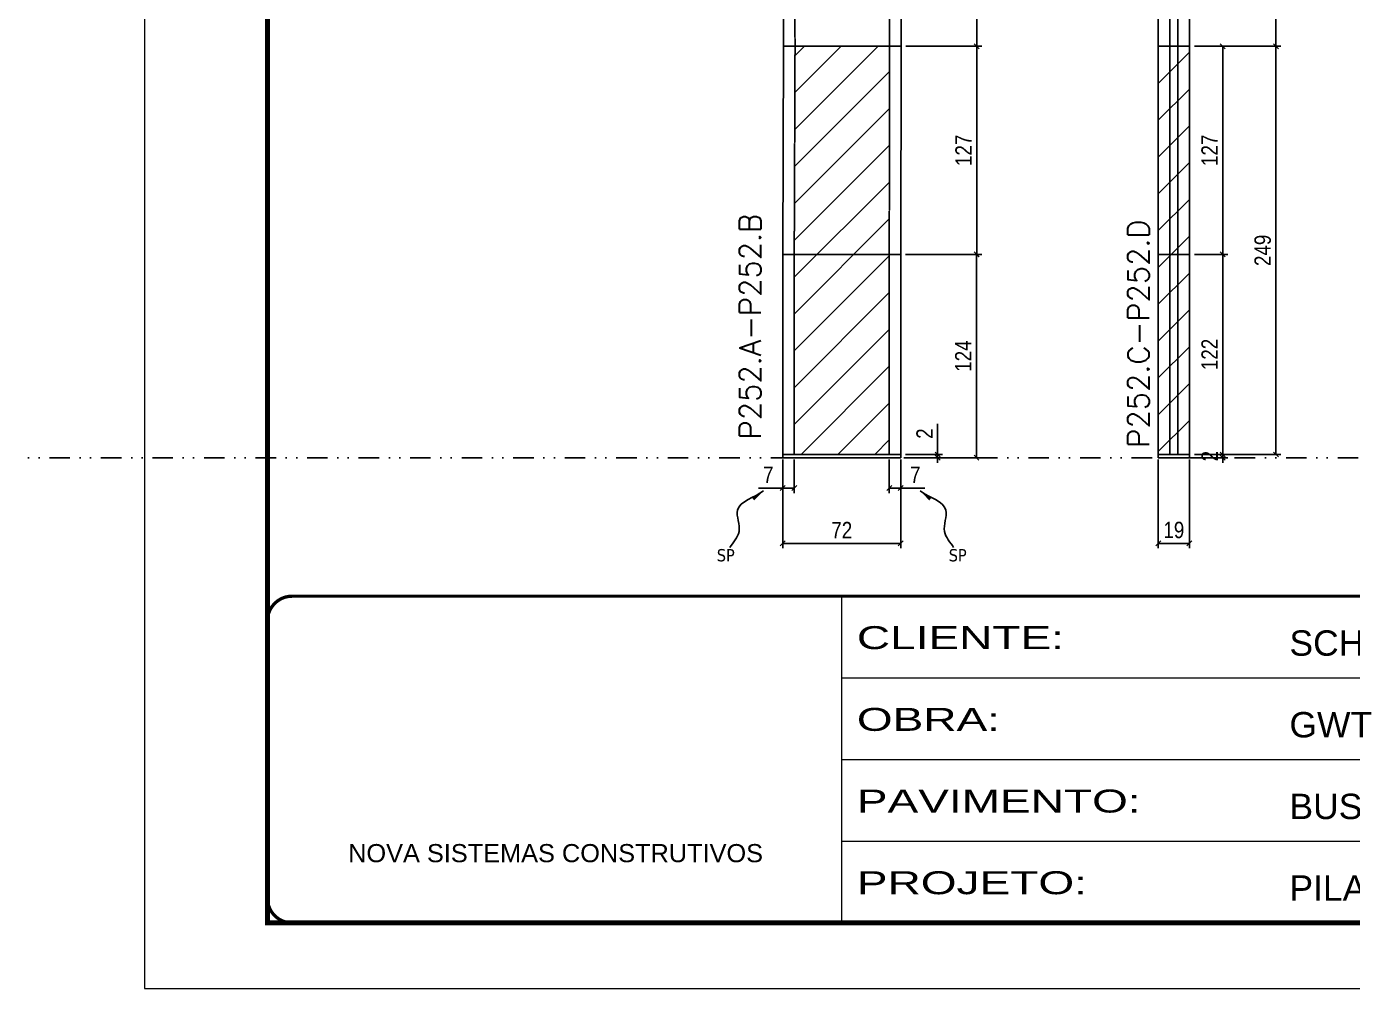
# Model space of a CAD drawing. Extents: x 13379 to 23315, y 867 to 16997.
# Drawn here: x 15912 to 16722, y 8907 to 9494 of the extents above; entities that cross this region are included whole.
import ezdxf

# ---------------------------------------------------------------- set-up
doc = ezdxf.new("R2010")
doc.units = 0
for name, pattern in [('CONTINUO', [0]), ('DASHED', [0.75, 0.5, -0.25]), ('DIVIDE2', [0.625, 0.25, -0.125, 0, -0.125, 0, -0.125]), ('HIDDEN', [0.375, 0.25, -0.125])]:
    doc.linetypes.add(name, pattern=pattern)
for name, color, linetype in [('COTA', 241, 'Continuous'), ('Nível', 160, 'Continuous'), ('Painéis', 200, 'Continuous'), ('SARR_2.2x7', 40, 'Continuous'), ('Sarrafo de Pressão', 42, 'HIDDEN'), ('texto', 7, 'Continuous')]:
    doc.layers.add(name, color=color, linetype=linetype)
for name, color, linetype, lineweight in [('Folhas', 255, 'Continuous', 9), ('Hachura', 251, 'Continuous', 9), ('SARRAFO DE PRESSAO', 251, 'DASHED', 9), ('Texto Seção', 7, 'Continuous', 15)]:
    doc.layers.add(name, color=color, linetype=linetype, lineweight=lineweight)
doc.styles.add('ARIAL', font='arial.ttf')
doc.styles.add('COTA TECNICA', font='techl___.ttf', dxfattribs={"height": 10})
doc.styles.add('COTA TECNICA-50', font='techl___.ttf', dxfattribs={"height": 10})
doc.styles.add('REGUA-120', font='ROMANS.shx', dxfattribs={"height": 15})
doc.styles.get("Standard").update_dxf_attribs({"font": 'arial.ttf'})
doc.styles.add('Tecnologia', font='')
doc.styles.get('Tecnologia').set_extended_font_data('Forgotten Futurist')
doc.dimstyles.new('COTA PAINEL-50', dxfattribs={"dimtxt": 10, "dimasz": 3, "dimexe": 3, "dimexo": 3, "dimgap": 3, "dimtad": 1, "dimdec": 1, "dimzin": 12, "dimdsep": 46, "dimtxsty": 'COTA TECNICA-50', "dimblk1": 'OBLIQUE', "dimblk2": 'OBLIQUE', "dimsah": 1, "dimcen": 0.9, "dimclrd": 4, "dimclre": 4, "dimclrt": 240, "dimadec": 1, "dimazin": 3, "dimtfac": 1, "dimtdec": 1, "dimtmove": 0, "dimatfit": 3, "dimfxl": 1, "dimtolj": 1, "dimtzin": 12, "dimarcsym": 0})
doc.dimstyles.new('PAINEL', dxfattribs={"dimtxt": 10, "dimasz": 3, "dimexe": 3, "dimexo": 3, "dimgap": 3, "dimtad": 1, "dimdec": 1, "dimzin": 12, "dimdsep": 46, "dimtxsty": 'COTA TECNICA', "dimblk1": 'OBLIQUE', "dimblk2": 'OBLIQUE', "dimsah": 1, "dimcen": 0.9, "dimclrd": 4, "dimclre": 4, "dimclrt": 240, "dimadec": 1, "dimazin": 3, "dimtfac": 1, "dimtdec": 1, "dimtmove": 0, "dimatfit": 3, "dimfxl": 1, "dimtolj": 1, "dimtzin": 12, "dimarcsym": 0})
doc.dimstyles.get("Standard").update_dxf_attribs({"dimtxt": 0.18, "dimasz": 0.18, "dimexe": 0.18, "dimexo": 0.0625, "dimgap": 0.09, "dimtad": 0, "dimtih": 1, "dimtoh": 1, "dimdec": 4, "dimzin": 0, "dimdsep": 46, "dimtxsty": 'Standard', "dimcen": 0.09, "dimadec": 0, "dimazin": 0, "dimtfac": 1, "dimtdec": 4, "dimtofl": 0, "dimtmove": 0, "dimatfit": 3, "dimfxl": 1, "dimtolj": 1, "dimtzin": 0, "dimarcsym": 0})

# ---------------------------------------------------------------- blocks, each defined once
blk = doc.blocks.new('9999999999')
at = {"color": 30, "linetype": 'CONTINUO'}
for p, q in [((98564.56, 34230.21), (98564.56, 34429.45)), ((98564.56, 34379.64), (99583.98, 34379.64)), ((98564.56, 34329.83), (99487.98, 34329.83)), ((98564.56, 34280.02), (99487.98, 34280.02))]:
    blk.add_line(p, q, dxfattribs=at)
at = {"color": 30, "linetype": 'CONTINUO', "const_width": 2}
blk.add_lwpolyline([(99583.98, 34230.21), (99583.98, 34414.45, 0.414214), (99568.98, 34429.45), (98228.98, 34429.45, 0.414214), (98213.98, 34414.45), (98213.98, 34245.21, 0.414214), (98228.98, 34230.21), (99583.98, 34230.21)], format="xyb", dxfattribs=at)
at = {"layer": 'Folhas'}
blk.add_lwpolyline([(98138.98, 34190.21), (99623.98, 34190.21), (99623.98, 35240.21), (98138.98, 35240.21)], close=True, dxfattribs=at)
at = {"layer": 'Folhas', "color": 30, "const_width": 3}
blk.add_lwpolyline([(98213.98, 34230.21), (99583.98, 34230.21), (99583.98, 35200.21), (98213.98, 35200.21)], close=True, dxfattribs=at)
at = {"color": 7, "linetype": 'Continuous', "ltscale": 5, "style": 'ARIAL'}
for s, height, p in [('SCHWARTZ', 15.483, (98837.68, 34393.13)), ('GWT', 15.483, (98837.68, 34343.32)), ('BUSINESS CENTER E LAZER', 15.4829, (98837.68, 34293.51)), ('NOVA SISTEMAS CONSTRUTIVOS', 11.0592, (98263.19, 34267.21)), ('PILARES', 15.483, (98837.68, 34243.7))]:
    blk.add_text(s, height=height, dxfattribs=at).set_placement(p)
at = {"layer": 'Folhas', "color": 7, "style": 'Tecnologia', "width": 1.5}
for s, p in [('CLIENTE:', (98573.65, 34397.17)), ('OBRA:', (98573.65, 34347.31)), ('PAVIMENTO:', (98573.65, 34297.5)), ('PROJETO:', (98573.65, 34247.69))]:
    blk.add_text(s, height=14, dxfattribs=at).set_placement(p)
blk = doc.blocks.new('_Oblique')
at = {"color": 0, "linetype": 'ByBlock', "lineweight": -2}
blk.add_line((-0.5, -0.5), (0.5, 0.5), dxfattribs=at)
blk = doc.blocks.new('*D831')
at = {"layer": 'COTA', "color": 4, "lineweight": -2, "transparency": 16777216}
for p, q in [((16373.96, 9229.72), (16373.96, 9175.54)), ((16445.96, 9229.72), (16445.96, 9175.54)), ((16373.96, 9178.54), (16445.96, 9178.54))]:
    blk.add_line(p, q, dxfattribs=at)
at = {"layer": 'Defpoints', "color": 0, "transparency": 16777216}
for p in [(16373.96, 9232.72), (16445.96, 9232.72), (16445.96, 9178.54)]:
    blk.add_point(p, dxfattribs=at)
at = {"layer": 'COTA', "color": 4, "lineweight": -2, "transparency": 16777216, "xscale": 3, "yscale": 3, "zscale": 3, "rotation": 180}
blk.add_blockref('_Oblique', (16373.96, 9178.54), dxfattribs=at)
at = {"layer": 'COTA', "color": 4, "lineweight": -2, "transparency": 16777216, "xscale": 3, "yscale": 3, "zscale": 3}
blk.add_blockref('_Oblique', (16445.96, 9178.54), dxfattribs=at)
at = {"layer": 'COTA', "color": 240, "transparency": 16777216, "insert": (16409.96, 9186.62), "char_height": 10, "attachment_point": 5, "style": 'COTA TECNICA'}
blk.add_mtext('\\A1;72', dxfattribs=at)
blk = doc.blocks.new('*D832')
at = {"layer": 'COTA', "color": 4, "lineweight": -2, "transparency": 16777216}
for p, q in [((16448.96, 9354.72), (16495.2, 9354.72)), ((16492.2, 9230.72), (16492.2, 9354.72)), ((16448.96, 9230.72), (16495.2, 9230.72))]:
    blk.add_line(p, q, dxfattribs=at)
at = {"layer": 'Defpoints', "color": 0, "transparency": 16777216}
for p in [(16445.96, 9354.72), (16492.2, 9354.72), (16445.96, 9230.72)]:
    blk.add_point(p, dxfattribs=at)
at = {"layer": 'COTA', "color": 4, "lineweight": -2, "transparency": 16777216, "xscale": 3, "yscale": 3, "zscale": 3}
for p, rotation in [((16492.2, 9354.72), 90), ((16492.2, 9230.72), 270)]:
    blk.add_blockref('_Oblique', p, dxfattribs=dict(at, rotation=rotation))
at = {"layer": 'COTA', "color": 240, "transparency": 16777216, "insert": (16484.12, 9292.72), "char_height": 10, "attachment_point": 5, "rotation": 90, "style": 'COTA TECNICA-50'}
blk.add_mtext('\\A1;124', dxfattribs=at)
blk = doc.blocks.new('*D833')
at = {"layer": 'COTA', "color": 4, "lineweight": -2, "transparency": 16777216}
for p, q in [((16468.48, 9232.72), (16468.48, 9251.52)), ((16448.96, 9232.72), (16471.48, 9232.72)), ((16448.96, 9230.72), (16471.48, 9230.72)), ((16468.48, 9230.72), (16468.48, 9232.72)), ((16468.48, 9230.72), (16468.48, 9227.72))]:
    blk.add_line(p, q, dxfattribs=at)
at = {"layer": 'Defpoints', "color": 0, "transparency": 16777216}
for p in [(16445.96, 9232.72), (16445.96, 9230.72), (16468.48, 9230.72)]:
    blk.add_point(p, dxfattribs=at)
at = {"layer": 'COTA', "color": 4, "lineweight": -2, "transparency": 16777216, "xscale": 3, "yscale": 3, "zscale": 3}
for p, rotation in [((16468.48, 9232.72), 270), ((16468.48, 9230.72), 90)]:
    blk.add_blockref('_Oblique', p, dxfattribs=dict(at, rotation=rotation))
at = {"layer": 'COTA', "color": 240, "transparency": 16777216, "insert": (16460.48, 9245.47), "char_height": 10, "attachment_point": 5, "rotation": 90, "style": 'COTA TECNICA-50'}
blk.add_mtext('\\A1;2', dxfattribs=at)
blk = doc.blocks.new('*D834')
at = {"layer": 'COTA', "color": 4, "lineweight": -2, "transparency": 16777216}
for p, q in [((16373.96, 9227.72), (16373.96, 9209.21)), ((16380.96, 9229.72), (16380.96, 9209.21)), ((16373.96, 9212.21), (16359.23, 9212.21)), ((16380.96, 9212.21), (16373.96, 9212.21))]:
    blk.add_line(p, q, dxfattribs=at)
at = {"layer": 'Defpoints', "color": 0, "transparency": 16777216}
for p in [(16373.96, 9230.72), (16380.96, 9232.72), (16373.96, 9212.21)]:
    blk.add_point(p, dxfattribs=at)
at = {"layer": 'COTA', "color": 4, "lineweight": -2, "transparency": 16777216, "xscale": 3, "yscale": 3, "zscale": 3, "rotation": 180}
blk.add_blockref('_Oblique', (16373.96, 9212.21), dxfattribs=at)
at = {"layer": 'COTA', "color": 4, "lineweight": -2, "transparency": 16777216, "xscale": 3, "yscale": 3, "zscale": 3}
blk.add_blockref('_Oblique', (16380.96, 9212.21), dxfattribs=at)
at = {"layer": 'COTA', "color": 240, "transparency": 16777216, "insert": (16365.09, 9220.28), "char_height": 10, "attachment_point": 5, "style": 'COTA TECNICA-50'}
blk.add_mtext('\\A1;7', dxfattribs=at)
blk = doc.blocks.new('*D835')
at = {"layer": 'COTA', "color": 4, "lineweight": -2, "transparency": 16777216}
for p, q in [((16438.96, 9229.72), (16438.96, 9209.21)), ((16445.96, 9227.72), (16445.96, 9209.21)), ((16438.96, 9212.21), (16445.96, 9212.21)), ((16445.96, 9212.21), (16460.69, 9212.21))]:
    blk.add_line(p, q, dxfattribs=at)
at = {"layer": 'Defpoints', "color": 0, "transparency": 16777216}
for p in [(16438.96, 9232.72), (16445.96, 9230.72), (16445.96, 9212.21)]:
    blk.add_point(p, dxfattribs=at)
at = {"layer": 'COTA', "color": 4, "lineweight": -2, "transparency": 16777216, "xscale": 3, "yscale": 3, "zscale": 3, "rotation": 180}
blk.add_blockref('_Oblique', (16438.96, 9212.21), dxfattribs=at)
at = {"layer": 'COTA', "color": 4, "lineweight": -2, "transparency": 16777216, "xscale": 3, "yscale": 3, "zscale": 3}
blk.add_blockref('_Oblique', (16445.96, 9212.21), dxfattribs=at)
at = {"layer": 'COTA', "color": 240, "transparency": 16777216, "insert": (16454.82, 9220.28), "char_height": 10, "attachment_point": 5, "style": 'COTA TECNICA-50'}
blk.add_mtext('\\A1;7', dxfattribs=at)
blk = doc.blocks.new('*D842')
at = {"layer": 'COTA', "color": 4, "linetype": 'ByBlock', "lineweight": -2, "transparency": 16777216}
for p, q in [((16449.12, 9481.72), (16495.36, 9481.72)), ((16492.36, 9354.72), (16492.36, 9481.72)), ((16448.96, 9354.72), (16495.36, 9354.72))]:
    blk.add_line(p, q, dxfattribs=at)
at = {"layer": 'Defpoints', "color": 0, "linetype": 'ByBlock', "transparency": 16777216}
for p in [(16446.12, 9481.72), (16492.36, 9481.72), (16445.96, 9354.72)]:
    blk.add_point(p, dxfattribs=at)
at = {"layer": 'COTA', "color": 4, "linetype": 'ByBlock', "lineweight": -2, "transparency": 16777216, "xscale": 3, "yscale": 3, "zscale": 3}
for p, rotation in [((16492.36, 9481.72), 90), ((16492.36, 9354.72), 270)]:
    blk.add_blockref('_Oblique', p, dxfattribs=dict(at, rotation=rotation))
at = {"layer": 'COTA', "color": 240, "linetype": 'ByBlock', "transparency": 16777216, "insert": (16484.28, 9418.22), "char_height": 10, "attachment_point": 5, "rotation": 90, "style": 'COTA TECNICA'}
blk.add_mtext('\\A1;127', dxfattribs=at)
blk = doc.blocks.new('*D837')
at = {"layer": 'COTA', "color": 4, "lineweight": -2, "transparency": 16777216}
for p, q in [((16603.15, 9229.72), (16603.15, 9175.54)), ((16622.15, 9229.72), (16622.15, 9175.54)), ((16603.15, 9178.54), (16622.15, 9178.54))]:
    blk.add_line(p, q, dxfattribs=at)
at = {"layer": 'Defpoints', "color": 0, "transparency": 16777216}
for p in [(16603.15, 9232.72), (16622.15, 9232.72), (16622.15, 9178.54)]:
    blk.add_point(p, dxfattribs=at)
at = {"layer": 'COTA', "color": 4, "lineweight": -2, "transparency": 16777216, "xscale": 3, "yscale": 3, "zscale": 3, "rotation": 180}
blk.add_blockref('_Oblique', (16603.15, 9178.54), dxfattribs=at)
at = {"layer": 'COTA', "color": 4, "lineweight": -2, "transparency": 16777216, "xscale": 3, "yscale": 3, "zscale": 3}
blk.add_blockref('_Oblique', (16622.15, 9178.54), dxfattribs=at)
at = {"layer": 'COTA', "color": 240, "transparency": 16777216, "insert": (16612.65, 9186.63), "char_height": 10, "attachment_point": 5, "style": 'COTA TECNICA'}
blk.add_mtext('\\A1;19', dxfattribs=at)
blk = doc.blocks.new('*D838')
at = {"layer": 'COTA', "color": 4, "lineweight": -2, "transparency": 16777216}
for p, q in [((16642.5, 9232.72), (16642.5, 9235.72)), ((16625.15, 9232.72), (16645.5, 9232.72)), ((16625.15, 9230.72), (16645.5, 9230.72)), ((16642.5, 9230.72), (16642.5, 9232.72)), ((16642.5, 9230.72), (16642.5, 9227.72))]:
    blk.add_line(p, q, dxfattribs=at)
at = {"layer": 'Defpoints', "color": 0, "transparency": 16777216}
for p in [(16622.15, 9232.72), (16622.15, 9230.72), (16642.5, 9232.72)]:
    blk.add_point(p, dxfattribs=at)
at = {"layer": 'COTA', "color": 4, "lineweight": -2, "transparency": 16777216, "xscale": 3, "yscale": 3, "zscale": 3}
for p, rotation in [((16642.5, 9232.72), 270), ((16642.5, 9230.72), 90)]:
    blk.add_blockref('_Oblique', p, dxfattribs=dict(at, rotation=rotation))
at = {"layer": 'COTA', "color": 240, "transparency": 16777216, "insert": (16634.5, 9231.72), "char_height": 10, "attachment_point": 5, "rotation": 90, "style": 'COTA TECNICA-50'}
blk.add_mtext('\\A1;2', dxfattribs=at)
blk = doc.blocks.new('*D844')
at = {"layer": 'COTA', "color": 4, "linetype": 'ByBlock', "lineweight": -2, "transparency": 16777216}
for p, q in [((16625.15, 9481.72), (16677.98, 9481.72)), ((16674.98, 9232.72), (16674.98, 9481.72)), ((16625.15, 9232.72), (16677.98, 9232.72))]:
    blk.add_line(p, q, dxfattribs=at)
at = {"layer": 'Defpoints', "color": 0, "linetype": 'ByBlock', "transparency": 16777216}
for p in [(16622.15, 9481.72), (16674.98, 9481.72), (16622.15, 9232.72)]:
    blk.add_point(p, dxfattribs=at)
at = {"layer": 'COTA', "color": 4, "linetype": 'ByBlock', "lineweight": -2, "transparency": 16777216, "xscale": 3, "yscale": 3, "zscale": 3}
for p, rotation in [((16674.98, 9481.72), 90), ((16674.98, 9232.72), 270)]:
    blk.add_blockref('_Oblique', p, dxfattribs=dict(at, rotation=rotation))
at = {"layer": 'COTA', "color": 240, "linetype": 'ByBlock', "transparency": 16777216, "insert": (16666.88, 9357.22), "char_height": 10, "attachment_point": 5, "rotation": 90, "style": 'COTA TECNICA'}
blk.add_mtext('\\A1;249', dxfattribs=at)
blk = doc.blocks.new('*D845')
at = {"layer": 'COTA', "color": 4, "linetype": 'ByBlock', "lineweight": -2, "transparency": 16777216}
for p, q in [((16625.15, 9354.72), (16645.5, 9354.72)), ((16642.5, 9232.72), (16642.5, 9354.72)), ((16625.15, 9232.72), (16645.5, 9232.72))]:
    blk.add_line(p, q, dxfattribs=at)
at = {"layer": 'Defpoints', "color": 0, "linetype": 'ByBlock', "transparency": 16777216}
for p in [(16622.15, 9354.72), (16642.5, 9354.72), (16622.15, 9232.72)]:
    blk.add_point(p, dxfattribs=at)
at = {"layer": 'COTA', "color": 4, "linetype": 'ByBlock', "lineweight": -2, "transparency": 16777216, "xscale": 3, "yscale": 3, "zscale": 3}
for p, rotation in [((16642.5, 9354.72), 90), ((16642.5, 9232.72), 270)]:
    blk.add_blockref('_Oblique', p, dxfattribs=dict(at, rotation=rotation))
at = {"layer": 'COTA', "color": 240, "linetype": 'ByBlock', "transparency": 16777216, "insert": (16634.44, 9293.72), "char_height": 10, "attachment_point": 5, "rotation": 90, "style": 'COTA TECNICA'}
blk.add_mtext('\\A1;122', dxfattribs=at)
blk = doc.blocks.new('*D846')
at = {"layer": 'COTA', "color": 4, "linetype": 'ByBlock', "lineweight": -2, "transparency": 16777216}
for p, q in [((16625.15, 9481.72), (16645.5, 9481.72)), ((16642.5, 9354.72), (16642.5, 9481.72)), ((16625.15, 9354.72), (16645.5, 9354.72))]:
    blk.add_line(p, q, dxfattribs=at)
at = {"layer": 'Defpoints', "color": 0, "linetype": 'ByBlock', "transparency": 16777216}
for p in [(16622.15, 9481.72), (16642.5, 9481.72), (16622.15, 9354.72)]:
    blk.add_point(p, dxfattribs=at)
at = {"layer": 'COTA', "color": 4, "linetype": 'ByBlock', "lineweight": -2, "transparency": 16777216, "xscale": 3, "yscale": 3, "zscale": 3}
for p, rotation in [((16642.5, 9481.72), 90), ((16642.5, 9354.72), 270)]:
    blk.add_blockref('_Oblique', p, dxfattribs=dict(at, rotation=rotation))
at = {"layer": 'COTA', "color": 240, "linetype": 'ByBlock', "transparency": 16777216, "insert": (16634.43, 9418.22), "char_height": 10, "attachment_point": 5, "rotation": 90, "style": 'COTA TECNICA'}
blk.add_mtext('\\A1;127', dxfattribs=at)
blk = doc.blocks.new('*D847')
at = {"layer": 'COTA', "color": 4, "lineweight": -2, "transparency": 16777216}
for p, q in [((16449.12, 9692.72), (16495.36, 9692.72)), ((16492.36, 9481.72), (16492.36, 9692.72)), ((16449.12, 9481.72), (16495.36, 9481.72))]:
    blk.add_line(p, q, dxfattribs=at)
at = {"layer": 'Defpoints', "color": 0, "transparency": 16777216}
for p in [(16446.12, 9692.72), (16492.36, 9692.72), (16446.12, 9481.72)]:
    blk.add_point(p, dxfattribs=at)
at = {"layer": 'COTA', "color": 4, "lineweight": -2, "transparency": 16777216, "xscale": 3, "yscale": 3, "zscale": 3}
for p, rotation in [((16492.36, 9692.72), 90), ((16492.36, 9481.72), 270)]:
    blk.add_blockref('_Oblique', p, dxfattribs=dict(at, rotation=rotation))
at = {"layer": 'COTA', "color": 240, "transparency": 16777216, "insert": (16484.3, 9587.22), "char_height": 10, "attachment_point": 5, "rotation": 90, "style": 'COTA TECNICA'}
blk.add_mtext('\\A1;211', dxfattribs=at)
blk = doc.blocks.new('*D848')
at = {"layer": 'COTA', "color": 4, "lineweight": -2, "transparency": 16777216}
for p, q in [((16625.15, 9692.72), (16677.98, 9692.72)), ((16674.98, 9692.72), (16674.98, 9481.72)), ((16625.15, 9481.72), (16677.98, 9481.72))]:
    blk.add_line(p, q, dxfattribs=at)
at = {"layer": 'Defpoints', "color": 0, "transparency": 16777216}
for p in [(16622.15, 9692.72), (16622.15, 9481.72), (16674.98, 9481.72)]:
    blk.add_point(p, dxfattribs=at)
at = {"layer": 'COTA', "color": 4, "lineweight": -2, "transparency": 16777216, "xscale": 3, "yscale": 3, "zscale": 3}
for p, rotation in [((16674.98, 9692.72), 90), ((16674.98, 9481.72), 270)]:
    blk.add_blockref('_Oblique', p, dxfattribs=dict(at, rotation=rotation))
at = {"layer": 'COTA', "color": 240, "transparency": 16777216, "insert": (16666.93, 9587.22), "char_height": 10, "attachment_point": 5, "rotation": 90, "style": 'COTA TECNICA'}
blk.add_mtext('\\A1;211', dxfattribs=at)

msp = doc.modelspace()

# ---------------------------------------------------------------- hatches: boundary and pattern name
at = {"layer": 'Hachura', "linetype": 'ByBlock'}
h = msp.add_hatch(dxfattribs=at)
h.set_pattern_fill('ANSI31', color=256, scale=5)
h.set_pattern_definition([(45, (-166.481, 0), (-11.22532, 11.22532), [])])
h.paths.add_polyline_path([(16438.96, 9354.72), (16380.96, 9354.72), (16380.96, 9232.72), (16438.96, 9232.72)])
h.paths.add_polyline_path([(16380.96, 9354.72), (16438.96, 9354.72), (16439.12, 9481.72), (16381.44, 9481.72)])
h = msp.add_hatch(dxfattribs=at)
h.set_pattern_fill('ANSI31', color=256, scale=5)
h.set_pattern_definition([(45, (-152.361, 0), (-11.22532, 11.22532), [])])
h.paths.add_polyline_path([(16610.15, 9354.72), (16603.15, 9354.72), (16603.15, 9232.72), (16610.15, 9232.72)])
h.paths.add_polyline_path([(16610.15, 9481.72), (16603.15, 9481.72), (16603.15, 9354.72), (16610.15, 9354.72)])
h.paths.add_polyline_path([(16615.15, 9481.72), (16610.15, 9481.72), (16610.15, 9354.72), (16615.15, 9354.72)])
h.paths.add_polyline_path([(16615.15, 9354.72), (16610.15, 9354.72), (16610.15, 9232.72), (16615.15, 9232.72)])
h.paths.add_polyline_path([(16622.15, 9354.72), (16615.15, 9354.72), (16615.15, 9232.72), (16622.15, 9232.72)])
h.paths.add_polyline_path([(16622.15, 9481.72), (16615.15, 9481.72), (16615.15, 9354.72), (16622.15, 9354.72)])

# ---------------------------------------------------------------- linework, layer by layer
at = {"layer": 'Nível', "color": 4, "linetype": 'DIVIDE2', "ltscale": 50}
msp.add_line((13378.94, 9230.72), (17469.5, 9230.72), dxfattribs=at)
at = {"layer": 'Painéis'}
for p, q in [((16373.96, 9354.72), (16374.44, 9481.72)), ((16374.44, 9481.72), (16446.12, 9481.72)), ((16446.12, 9481.72), (16445.96, 9354.72)), ((16445.96, 9354.72), (16373.96, 9354.72)), ((16603.15, 9354.72), (16622.15, 9354.72))]:
    msp.add_line(p, q, dxfattribs=at)
for points in [[(16374.44, 9481.72), (16446.12, 9481.72), (16446.12, 9692.72), (16374.44, 9692.72)], [(16603.15, 9481.72), (16622.15, 9481.72), (16622.15, 9692.72), (16603.15, 9692.72)], [(16603.15, 9232.72), (16622.15, 9232.72), (16622.15, 9481.72), (16603.15, 9481.72)], [(16373.96, 9232.72), (16445.96, 9232.72), (16445.96, 9354.72), (16373.96, 9354.72)], [(16373.96, 9232.72), (16445.96, 9232.72), (16445.96, 9230.72), (16373.96, 9230.72)], [(16603.15, 9232.72), (16622.15, 9232.72), (16622.15, 9230.72), (16603.15, 9230.72)]]:
    msp.add_lwpolyline(points, close=True, dxfattribs=at)
at = {"layer": 'SARR_2.2x7'}
for p, q in [((16610.15, 9481.72), (16610.15, 9692.72)), ((16615.15, 9481.72), (16615.15, 9692.72)), ((16610.15, 9481.72), (16610.15, 9232.72)), ((16615.15, 9481.72), (16615.15, 9232.72))]:
    msp.add_line(p, q, dxfattribs=at)
at = {"layer": 'Sarrafo de Pressão'}
for p, q in [((16380.64, 9692.72), (16381.44, 9481.72)), ((16438.85, 9692.72), (16439.12, 9481.72)), ((16380.96, 9354.72), (16381.44, 9481.72)), ((16438.96, 9354.72), (16439.12, 9481.72)), ((16380.96, 9232.72), (16380.96, 9354.72)), ((16438.96, 9232.72), (16438.96, 9354.72))]:
    msp.add_line(p, q, dxfattribs=at)

# ---------------------------------------------------------------- block references
at = {"layer": 'SARRAFO DE PRESSAO', "color": 6, "linetype": 'ByBlock'}
msp.add_blockref('9999999999', (-82154.48, -25283.14), dxfattribs=at)

# ---------------------------------------------------------------- texts
at = {"layer": 'texto', "color": 0, "char_height": 7.5, "attachment_point": 5}
for insert in [(16339.18, 9171.23), (16480.73, 9171.23)]:
    msp.add_mtext('{\\fTahoma|b0|i0|c0|p34;\\C4;SP}', dxfattribs=dict(at, insert=insert))
at = {"layer": 'Texto Seção', "char_height": 13, "width": 285.3299, "rotation": 90, "style": 'REGUA-120'}
for s, insert, attachment_point in [('P252.A-P252.B', (16360.49, 9241.97), 7), ('P252.C-P252.D', (16584.48, 9236.86), 1)]:
    msp.add_mtext(s, dxfattribs=dict(at, insert=insert, attachment_point=attachment_point))

# ---------------------------------------------------------------- dimensions: what is measured, and where the dimension line sits
at = {"layer": 'COTA'}
for base, p1, p2, angle, dimstyle, picture, middle in [((16492.36, 9692.72), (16446.12, 9481.72), (16446.12, 9692.72), 90, 'PAINEL', '*D847', (16484.3, 9587.22)), ((16674.98, 9481.72), (16622.15, 9692.72), (16622.15, 9481.72), 90, 'PAINEL', '*D848', (16666.93, 9587.22)), ((16492.2, 9354.72), (16445.96, 9230.72), (16445.96, 9354.72), 90, 'COTA PAINEL-50', '*D832', (16484.12, 9292.72)), ((16373.96, 9212.21), (16380.96, 9232.72), (16373.96, 9230.72), 180, 'COTA PAINEL-50', '*D834', (16365.09, 9220.28))]:
    dim = msp.add_linear_dim(base=base, p1=p1, p2=p2, angle=angle, dimstyle=dimstyle, dxfattribs=at)
    dim.commit()
    dim.dimension.update_dxf_attribs({"geometry": picture, "text_midpoint": middle})
at = {"layer": 'COTA', "linetype": 'ByBlock'}
for base, p1, p2, picture, middle in [((16492.36, 9481.72), (16445.96, 9354.72), (16446.12, 9481.72), '*D842', (16484.28, 9418.22)), ((16674.98, 9481.72), (16622.15, 9232.72), (16622.15, 9481.72), '*D844', (16666.88, 9357.22)), ((16642.5, 9354.72), (16622.15, 9232.72), (16622.15, 9354.72), '*D845', (16634.44, 9293.72))]:
    dim = msp.add_linear_dim(base=base, p1=p1, p2=p2, angle=90, dimstyle='PAINEL', dxfattribs=at)
    dim.commit()
    dim.dimension.update_dxf_attribs({"geometry": picture, "text_midpoint": middle})
dim = msp.add_linear_dim(base=(16642.5, 9481.72), p1=(16622.15, 9354.72), p2=(16622.15, 9481.72), angle=90, dimstyle='PAINEL', override={"dimtmove": 1}, dxfattribs=at)
dim.commit()
dim.dimension.update_dxf_attribs({"geometry": '*D846', "text_midpoint": (16634.43, 9418.22)})
at = {"layer": 'COTA'}
for base, p1, p2, picture, middle in [((16468.48, 9230.72), (16445.96, 9232.72), (16445.96, 9230.72), '*D833', (16468.48, 9245.47)), ((16642.5, 9232.72), (16622.15, 9230.72), (16622.15, 9232.72), '*D838', (16642.5, 9231.72))]:
    dim = msp.add_linear_dim(base=base, p1=p1, p2=p2, angle=90, dimstyle='COTA PAINEL-50', dxfattribs=at)
    dim.commit()
    dim.dimension.update_dxf_attribs({"geometry": picture, "text_midpoint": middle, "dimtype": 160})
for base, p1, p2, picture, middle in [((16445.96, 9178.54), (16373.96, 9232.72), (16445.96, 9232.72), '*D831', (16409.96, 9186.62)), ((16622.15, 9178.54), (16603.15, 9232.72), (16622.15, 9232.72), '*D837', (16612.65, 9186.63))]:
    dim = msp.add_linear_dim(base=base, p1=p1, p2=p2, dimstyle='PAINEL', override={"dimarcsym": 2}, dxfattribs=at)
    dim.commit()
    dim.dimension.update_dxf_attribs({"geometry": picture, "text_midpoint": middle})
dim = msp.add_linear_dim(base=(16445.96, 9212.21), p1=(16438.96, 9232.72), p2=(16445.96, 9230.72), dimstyle='COTA PAINEL-50', dxfattribs=at)
dim.commit()
dim.dimension.update_dxf_attribs({"geometry": '*D835', "text_midpoint": (16454.82, 9220.28)})

# ---------------------------------------------------------------- leaders
at = {"layer": 'COTA', "path_type": 1}
for points in [[(16362.13, 9210.54), (16346.34, 9198.7), (16347.27, 9185.7), (16341.72, 9175.92)], [(16457.79, 9210.54), (16473.57, 9198.7), (16472.65, 9185.7), (16478.2, 9175.92)]]:
    msp.add_leader(points, dimstyle='Standard', override={"dimasz": 8}, dxfattribs=at)

doc.saveas('drawing.dxf')
